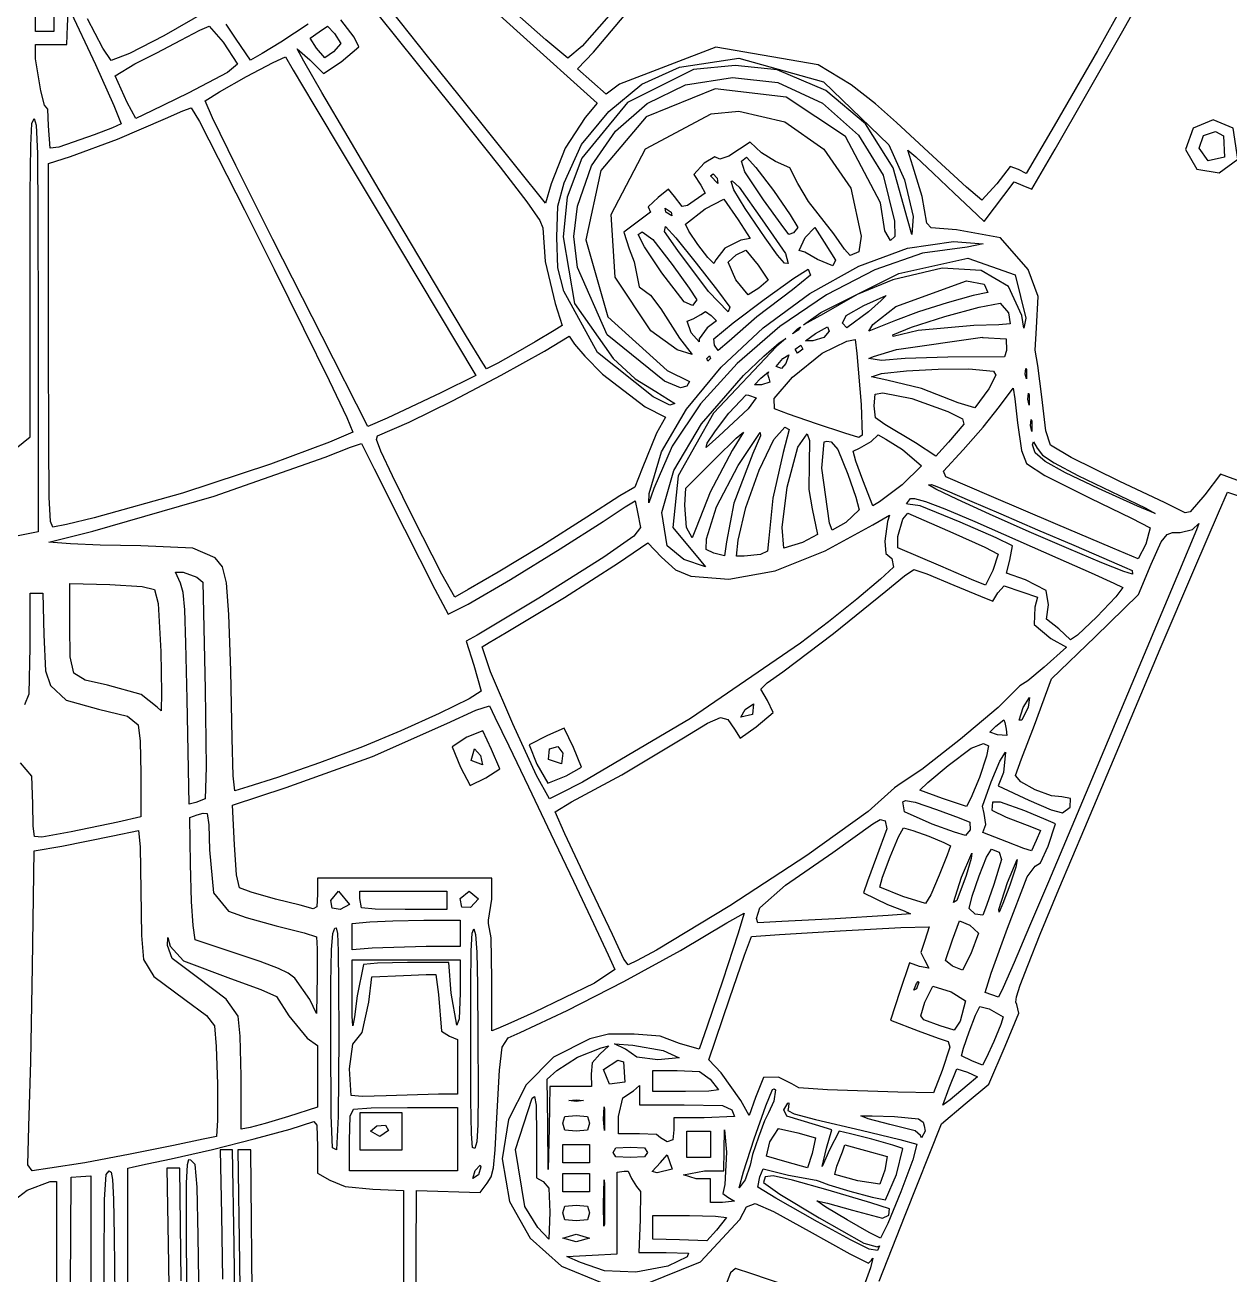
# Model space of a CAD drawing. Extents: x 0 to 7.6, y 0 to 10.9.
# Drawn here: x 1.972 to 2.734, y 4.567 to 5.357 of the extents above; entities that cross this region are included whole.
import ezdxf

# ---------------------------------------------------------------- set-up
doc = ezdxf.new("R2010")
doc.units = 0
doc.layers.get('0').update_dxf_attribs({"linetype": 'CONTINUOUS'})

msp = doc.modelspace()

# ---------------------------------------------------------------- linework, layer by layer
at = {"color": 0}
for points in [[(1.99067, 5.44775), (1.99067, 5.35275), (1.97906, 5.35275), (1.97862, 5.40061)], [(2.74219, 5.06787), (2.72771, 5.07308), (2.71789, 5.06), (2.70865, 5.04937), (2.7054, 5.04867), (2.69276, 5.0549), (2.66385, 5.06863), (2.6334, 5.08356), (2.62033, 5.09147), (2.61746, 5.10053), (2.61481, 5.12196), (2.61247, 5.14165), (2.61068, 5.15147), (2.61154, 5.16564), (2.61268, 5.18528), (2.60618, 5.20247), (2.58882, 5.22233), (2.56108, 5.22754), (2.54497, 5.22863), (2.54232, 5.23178), (2.53939, 5.24849), (2.53347, 5.26768), (2.53028, 5.27783), (2.53526, 5.2736), (2.54633, 5.26329), (2.55951, 5.25065), (2.56999, 5.24067), (2.57844, 5.23264), (2.59744, 5.25781), (2.60297, 5.25553), (2.6085, 5.25319), (2.62326, 5.27843), (2.64253, 5.3119), (2.66521, 5.35178), (2.68696, 5.39051)], [(2.66672, 5.37044), (2.65001, 5.3406), (2.62272, 5.29324), (2.60508, 5.26303), (2.60026, 5.26557), (2.595, 5.26753), (2.58658, 5.25657), (2.57704, 5.24615), (2.56728, 5.25439), (2.546, 5.27408), (2.52317, 5.29536), (2.50982, 5.30701), (2.49447, 5.31901), (2.47364, 5.33176), (2.40896, 5.34299), (2.34808, 5.3195), (2.33968, 5.31326), (2.33062, 5.32118), (2.3215, 5.32921), (2.3316, 5.33974), (2.37033, 5.3859)], [(2.34136, 5.36274), (2.32437, 5.34358), (2.31543, 5.33604), (2.3016, 5.3476), (2.27056, 5.37522)], [(2.08681, 5.3655), (2.06011, 5.35015), (2.03836, 5.33886), (2.02681, 5.33442), (2.02149, 5.34218), (2.01183, 5.36089)], [(2.19265, 5.36697), (2.20486, 5.35172), (2.22282, 5.32937), (2.24463, 5.30219), (2.27257, 5.26714), (2.28956, 5.24522), (2.29779, 5.23346), (2.29969, 5.22863), (2.301, 5.20736), (2.3074, 5.18088), (2.3119, 5.16699), (2.30669, 5.16385), (2.29482, 5.15668), (2.28097, 5.1486), (2.27115, 5.14312), (2.26411, 5.13954), (2.26172, 5.14328), (2.25146, 5.16), (2.23574, 5.18614), (2.21658, 5.21832), (2.19618, 5.25276), (2.1766, 5.28597), (2.16004, 5.31424), (2.1486, 5.3341), (2.14447, 5.34174), (2.15229, 5.33485), (2.16108, 5.32622), (2.17225, 5.33371), (2.18326, 5.3431), (2.18039, 5.34928), (2.17204, 5.36019)], [(2.15136, 5.35736), (2.13396, 5.34608), (2.12235, 5.33886), (2.11486, 5.33464), (2.10579, 5.34787), (2.09961, 5.35742)], [(2.5121, 4.56321), (2.5286, 4.60482), (2.55149, 4.66265), (2.56646, 4.67518), (2.58137, 4.68772), (2.59179, 4.71158), (2.60038, 4.73247), (2.59918, 4.73801), (2.59842, 4.73942), (2.59885, 4.74289), (2.60113, 4.75011), (2.60596, 4.76269), (2.61388, 4.78239), (2.62571, 4.81076), (2.64204, 4.84961), (2.66351, 4.9005), (2.68978, 4.96272), (2.71153, 5.01383), (2.72646, 5.04861), (2.73232, 5.06174), (2.74544, 5.05718)], [(1.97233, 4.92751), (1.97515, 4.93425), (1.97569, 4.96376), (1.97569, 4.99789), (1.97569, 4.99789), (1.98372, 4.99789), (1.98426, 4.97163), (1.98529, 4.94878), (1.9885, 4.93956), (1.99849, 4.93033), (2.01887, 4.92458), (2.03728, 4.92008), (2.04394, 4.91461), (2.04514, 4.90446), (2.04568, 4.884), (2.04568, 4.85656), (2.03108, 4.85319), (2.00151, 4.84711), (1.98301, 4.84369), (1.9784, 4.84403), (1.9776, 4.85064), (1.97732, 4.86486), (1.97678, 4.88232), (1.97319, 4.8865), (1.96957, 4.89063)], [(2.2194, 4.53749), (2.21983, 4.62039), (2.25999, 4.61919), (2.26443, 4.625), (2.26693, 4.62896), (2.26839, 4.63482), (2.26947, 4.64611), (2.27061, 4.66639), (2.27214, 4.6964), (2.27399, 4.7111), (2.27778, 4.71696), (2.28532, 4.72032), (2.31489, 4.73415), (2.35075, 4.7525), (2.38656, 4.77208), (2.41596, 4.7895), (2.42686, 4.79563), (2.42686, 4.79563), (2.42279, 4.78233), (2.41331, 4.75342), (2.40349, 4.72418), (2.39833, 4.70975), (2.38607, 4.71338), (2.37375, 4.71789), (2.35732, 4.71929), (2.3411, 4.71913), (2.32921, 4.71631), (2.30642, 4.70458), (2.28901, 4.68718), (2.27789, 4.66536), (2.27399, 4.6404), (2.27864, 4.61356), (2.29167, 4.59028), (2.31136, 4.5726), (2.3361, 4.56256)], [(2.03733, 4.29335), (2.03733, 4.6345), (2.04107, 4.63536), (2.04958, 4.63726), (2.06483, 4.64051), (2.09088, 4.64643), (2.11724, 4.653), (2.13992, 4.65924), (2.15483, 4.66396), (2.15483, 4.66396), (2.15685, 4.66168), (2.15733, 4.64811), (2.15733, 4.63135), (2.16504, 4.62685), (2.17469, 4.62299), (2.19211, 4.62136), (2.21149, 4.62039), (2.21149, 4.46371)], [(2.10525, 4.53614), (2.1046, 4.58583), (2.10351, 4.64621), (2.09571, 4.64621), (2.09657, 4.60499), (2.09717, 4.56435)], [(2.11626, 4.53413), (2.11518, 4.64621), (2.10682, 4.64621), (2.10792, 4.57497), (2.10906, 4.49126)], [(2.0829, 4.52106), (2.08188, 4.59185), (2.08128, 4.6225), (2.07997, 4.63683), (2.07715, 4.63954), (2.07579, 4.63971), (2.07482, 4.63656), (2.07433, 4.625), (2.07417, 4.59978), (2.07449, 4.55567)], [(2.00065, 4.4904), (2.00151, 4.62875), (2.00776, 4.62924), (2.014, 4.62978), (2.014, 4.62978), (2.014, 4.34918)], [(2.02235, 4.49083), (2.02235, 4.57254), (2.02274, 4.61475), (2.02371, 4.63058), (2.02567, 4.63292), (2.02567, 4.63292), (2.02681, 4.63211), (2.02767, 4.62728), (2.02838, 4.61496), (2.02881, 4.59158), (2.02914, 4.55365)], [(2.07118, 4.56332), (2.07015, 4.63456), (2.06196, 4.63456), (2.06304, 4.57411), (2.06369, 4.52908)], [(2.36426, 4.56119), (2.39931, 4.57525), (2.42399, 4.60215), (2.42833, 4.61019), (2.43381, 4.61214), (2.44536, 4.60726), (2.46793, 4.59467), (2.49365, 4.58046), (2.50549, 4.57454), (2.50732, 4.5765), (2.50819, 4.57758), (2.50657, 4.57146), (2.50151, 4.55772)], [(2.4534, 4.56039), (2.43175, 4.56787), (2.42128, 4.57124), (2.41824, 4.56831), (2.41174, 4.55138)]]:
    msp.add_lwpolyline(points, dxfattribs=at)
for points in [[(2.22575, 5.40479), (2.23122, 5.39996), (2.23714, 5.39469), (2.24929, 5.38374), (2.26594, 5.36876), (2.28526, 5.35135), (2.33388, 5.30761), (2.32639, 5.29844), (2.31369, 5.27897), (2.30479, 5.25646), (2.30122, 5.24431), (2.24756, 5.31125), (2.22672, 5.33729), (2.20975, 5.35867), (2.19835, 5.37315), (2.19433, 5.37853), (2.19922, 5.3826), (2.21029, 5.39182), (2.22575, 5.40479)], [(1.99983, 5.36817), (2.01687, 5.33197), (2.02864, 5.3061), (2.03315, 5.29454), (2.02778, 5.29194), (2.01611, 5.28743), (1.99388, 5.27979), (1.98828, 5.27914), (1.98731, 5.29318), (1.98676, 5.30365), (1.98481, 5.30621), (1.98232, 5.31532), (1.98068, 5.32542), (1.979, 5.3355), (1.979, 5.34457), (1.99886, 5.34457), (1.99935, 5.35633), (1.99983, 5.36817)], [(2.08876, 5.35622), (2.0976, 5.34597), (2.10667, 5.33225), (2.10047, 5.32688), (2.07557, 5.31381), (2.05263, 5.30263), (2.04253, 5.2979), (2.03694, 5.308), (2.02929, 5.32487), (2.04178, 5.33236), (2.05572, 5.33925), (2.07096, 5.34728), (2.08279, 5.35363), (2.08876, 5.35622)], [(2.16351, 5.35612), (2.16792, 5.35146), (2.17199, 5.34517), (2.16743, 5.33985), (2.16178, 5.33621), (2.15653, 5.34224), (2.15256, 5.34853), (2.15831, 5.35254), (2.16351, 5.35612)], [(2.13693, 5.33669), (2.14182, 5.32835), (2.15483, 5.30642), (2.17404, 5.27436), (2.19737, 5.2354), (2.25732, 5.13542), (2.23525, 5.12457), (2.2161, 5.1154), (2.20117, 5.10846), (2.18913, 5.10314), (2.1601, 5.1601), (2.12896, 5.2214), (2.10553, 5.26818), (2.09093, 5.29818), (2.08632, 5.30908), (2.09526, 5.31472), (2.11247, 5.32433), (2.12924, 5.33322), (2.13693, 5.33669)], [(2.42339, 5.33589), (2.47694, 5.32096), (2.51818, 5.28125), (2.52806, 5.25906), (2.53353, 5.23579), (2.53276, 5.22456), (2.52994, 5.23415), (2.52106, 5.26665), (2.50342, 5.29438), (2.47846, 5.3156), (2.4476, 5.32867), (2.42117, 5.33132), (2.39486, 5.32878), (2.35303, 5.30789), (2.32428, 5.27285), (2.31489, 5.24821), (2.31239, 5.22299), (2.31972, 5.18099), (2.34397, 5.14606), (2.35786, 5.1334), (2.37104, 5.12538), (2.38303, 5.11768), (2.37993, 5.11675), (2.36936, 5.12196), (2.33415, 5.1499), (2.31282, 5.18869), (2.30914, 5.2034), (2.30838, 5.22287), (2.30914, 5.24246), (2.31299, 5.25706), (2.32406, 5.28136), (2.34136, 5.30219), (2.36219, 5.3195), (2.38601, 5.33029), (2.42339, 5.33589)], [(2.41938, 5.32368), (2.44808, 5.32058), (2.47635, 5.3074), (2.49897, 5.28728), (2.5146, 5.26193), (2.52181, 5.23296), (2.52208, 5.22331), (2.51921, 5.22081), (2.51563, 5.22678), (2.51307, 5.24447), (2.49094, 5.28635), (2.45335, 5.31136), (2.40858, 5.31657), (2.36501, 5.29883), (2.33626, 5.26486), (2.32671, 5.22125), (2.34071, 5.17258), (2.37815, 5.13867), (2.39225, 5.13162), (2.39051, 5.12869), (2.3865, 5.12761), (2.37646, 5.13183), (2.34033, 5.16114), (2.32146, 5.20372), (2.31913, 5.22325), (2.32161, 5.24251), (2.3304, 5.2679), (2.34543, 5.28988), (2.3655, 5.30729), (2.38971, 5.31901), (2.41938, 5.32368)], [(2.07747, 5.30458), (2.08257, 5.29585), (2.09457, 5.27279), (2.11117, 5.24013), (2.12993, 5.20264), (2.14849, 5.1651), (2.16456, 5.13222), (2.17567, 5.10883), (2.17953, 5.09961), (2.16488, 5.09326), (2.12761, 5.07943), (2.07183, 5.06108), (2.01617, 5.04546), (1.99869, 5.04129), (1.9899, 5.03956), (1.9885, 5.04308), (1.98774, 5.05849), (1.98742, 5.09321), (1.98736, 5.1544), (1.98736, 5.26932), (2.00108, 5.27382), (2.03076, 5.28472), (2.06125, 5.29775), (2.0721, 5.30257), (2.07747, 5.30458)], [(2.4235, 5.3024), (2.45258, 5.29563), (2.47715, 5.27854), (2.49419, 5.25369), (2.50065, 5.22347), (2.49929, 5.2136), (2.49388, 5.21121), (2.49018, 5.21528), (2.4834, 5.22499), (2.46756, 5.24533), (2.46067, 5.25667), (2.45562, 5.26671), (2.44656, 5.27056), (2.43787, 5.27621), (2.43067, 5.28276), (2.41721, 5.27393), (2.41135, 5.27203), (2.40836, 5.27365), (2.40158, 5.26964), (2.39507, 5.26237), (2.39947, 5.25569), (2.40213, 5.2506), (2.39111, 5.24283), (2.38764, 5.24229), (2.38281, 5.24858), (2.37907, 5.25325), (2.37239, 5.24794), (2.36615, 5.24192), (2.36762, 5.23856), (2.36094, 5.2335), (2.35081, 5.22592), (2.35422, 5.2155), (2.35732, 5.20725), (2.36051, 5.1914), (2.36774, 5.18619), (2.37414, 5.17746), (2.38607, 5.15907), (2.39399, 5.14865), (2.38456, 5.15164), (2.36783, 5.16357), (2.34538, 5.1976), (2.34289, 5.23725), (2.36447, 5.2786), (2.40608, 5.30072), (2.4235, 5.3024)], [(1.97819, 5.2979), (1.97949, 5.29368), (1.98025, 5.27572), (1.98058, 5.23622), (1.98068, 5.16726), (1.98068, 5.03668), (1.97026, 5.03461), (1.95193, 5.03093), (1.94401, 5.02929), (1.94401, 4.9661), (1.94358, 4.91911), (1.94233, 4.90289), (1.94108, 4.92367), (1.94065, 4.98432), (1.94065, 5.06575), (1.94943, 5.07394), (1.9669, 5.08942), (1.97569, 5.09674), (1.97569, 5.19732), (1.97575, 5.25032), (1.97607, 5.28076), (1.97683, 5.29465), (1.97819, 5.2979)], [(2.72319, 5.29704), (2.7105, 5.29161), (2.70572, 5.27832), (2.71294, 5.26585), (2.72706, 5.26357), (2.73867, 5.27203), (2.73579, 5.29161), (2.72319, 5.29704)], [(2.72456, 5.28961), (2.72971, 5.28694), (2.73025, 5.27333), (2.72, 5.27115), (2.71431, 5.27897), (2.71712, 5.28717), (2.72456, 5.28961)], [(2.42822, 5.27333), (2.43419, 5.26682), (2.44526, 5.25222), (2.45589, 5.23703), (2.46067, 5.22885), (2.45801, 5.22558), (2.45508, 5.22456), (2.45025, 5.23101), (2.43913, 5.24647), (2.42725, 5.26417), (2.42507, 5.27089), (2.42822, 5.27333)], [(2.40728, 5.26281), (2.40972, 5.26014), (2.41015, 5.25683), (2.40565, 5.26156), (2.40728, 5.26281)], [(2.41917, 5.25851), (2.42372, 5.25433), (2.43821, 5.23372), (2.44721, 5.22065), (2.45296, 5.21246), (2.45454, 5.20611), (2.45236, 5.20649), (2.44792, 5.21143), (2.44, 5.22244), (2.42746, 5.241), (2.42031, 5.25271), (2.41851, 5.25808), (2.41917, 5.25851)], [(2.41396, 5.24685), (2.42296, 5.23372), (2.43072, 5.22206), (2.42481, 5.22103), (2.41461, 5.21582), (2.40901, 5.20844), (2.40776, 5.20628), (2.40386, 5.21001), (2.39751, 5.21815), (2.39182, 5.22656), (2.38975, 5.23107), (2.40218, 5.24078), (2.41396, 5.24685)], [(2.37696, 5.24121), (2.38064, 5.23872), (2.38108, 5.23622), (2.37733, 5.23872), (2.37696, 5.24121)], [(2.37722, 5.22954), (2.38357, 5.2225), (2.39654, 5.20643), (2.41004, 5.18918), (2.41786, 5.1785), (2.41672, 5.17567), (2.40429, 5.18842), (2.38487, 5.21436), (2.37646, 5.22651), (2.37722, 5.22954)], [(2.36242, 5.22618), (2.36914, 5.22131), (2.3814, 5.20562), (2.39208, 5.1906), (2.39692, 5.18326), (2.39426, 5.17969), (2.38883, 5.18192), (2.37483, 5.20036), (2.36376, 5.21669), (2.35981, 5.2245), (2.36242, 5.22618)], [(2.47151, 5.22889), (2.47743, 5.21961), (2.48454, 5.20839), (2.48275, 5.20475), (2.47308, 5.20865), (2.46517, 5.21343), (2.46153, 5.21451), (2.46539, 5.22265), (2.47151, 5.22889)], [(2.55903, 5.22011), (2.5779, 5.21853), (2.56782, 5.21658), (2.53944, 5.21267), (2.50933, 5.20225), (2.47889, 5.18647), (2.44943, 5.16635), (2.42247, 5.14301), (2.39925, 5.11746), (2.38124, 5.09076), (2.36985, 5.06401), (2.36664, 5.05496), (2.36675, 5.06082), (2.37463, 5.08708), (2.39031, 5.11421), (2.41222, 5.14079), (2.43875, 5.16558), (2.46826, 5.18722), (2.49924, 5.20443), (2.53, 5.21588), (2.55903, 5.22011)], [(2.4279, 5.21457), (2.4356, 5.20524), (2.44206, 5.19558), (2.43599, 5.19069), (2.42931, 5.18631), (2.42165, 5.19581), (2.41672, 5.20703), (2.42171, 5.21164), (2.4279, 5.21457)], [(2.56825, 5.20953), (2.59808, 5.19906), (2.60476, 5.17165), (2.60346, 5.16536), (2.60221, 5.17333), (2.59386, 5.19174), (2.57667, 5.20182), (2.55192, 5.20329), (2.52072, 5.19586), (2.49815, 5.18664), (2.47694, 5.17443), (2.46431, 5.16737), (2.47526, 5.17524), (2.52462, 5.19982), (2.56825, 5.20953)], [(2.46724, 5.20253), (2.46881, 5.19878), (2.45736, 5.18946), (2.43474, 5.17258), (2.41743, 5.15717), (2.41049, 5.15121), (2.40815, 5.15462), (2.40761, 5.15869), (2.41982, 5.16868), (2.43951, 5.18349), (2.45811, 5.19689), (2.46724, 5.20253)], [(2.56728, 5.19531), (2.57856, 5.19308), (2.58078, 5.18788), (2.57146, 5.18604), (2.55512, 5.18137), (2.537, 5.17562), (2.52235, 5.17025), (2.50564, 5.16342), (2.50819, 5.16775), (2.52274, 5.17899), (2.56728, 5.19531)], [(2.5165, 5.18593), (2.5134, 5.18272), (2.50537, 5.17572), (2.49175, 5.16547), (2.48899, 5.16851), (2.49132, 5.17329), (2.5025, 5.17964), (2.5165, 5.18593)], [(2.4025, 5.17594), (2.40588, 5.17339), (2.40935, 5.16997), (2.40343, 5.16547), (2.39844, 5.15858), (2.39839, 5.15674), (2.39328, 5.16233), (2.39079, 5.16971), (2.39469, 5.17122), (2.39936, 5.17404), (2.4025, 5.17594)], [(2.58849, 5.18121), (2.59386, 5.17507), (2.59483, 5.16813), (2.58778, 5.16749), (2.57194, 5.16699), (2.53683, 5.16379), (2.521, 5.16015), (2.52067, 5.16103), (2.5325, 5.1659), (2.55365, 5.17269), (2.57531, 5.17865), (2.58849, 5.18121)], [(2.46235, 5.16624), (2.46089, 5.16411), (2.45736, 5.16183), (2.46029, 5.16476), (2.46235, 5.16624)], [(2.47939, 5.16624), (2.48053, 5.16351), (2.47711, 5.1594), (2.47011, 5.15722), (2.46565, 5.15722), (2.472, 5.16206), (2.47939, 5.16624)], [(2.31625, 5.16021), (2.31967, 5.15528), (2.32622, 5.14768), (2.33729, 5.13618), (2.36426, 5.11556), (2.37706, 5.1091), (2.37147, 5.0989), (2.36231, 5.07667), (2.35764, 5.06489), (2.34825, 5.05946), (2.32736, 5.0459), (2.29889, 5.02778), (2.27149, 5.01118), (2.25239, 5.00017), (2.24392, 4.99528), (2.23583, 5.00988), (2.21767, 5.04551), (2.20454, 5.07206), (2.19726, 5.08757), (2.19456, 5.09506), (2.19521, 5.09733), (2.21506, 5.10596), (2.24294, 5.11957), (2.27328, 5.13553), (2.30057, 5.15088), (2.31625, 5.16021)], [(2.45318, 5.15886), (2.44732, 5.15364), (2.40744, 5.11165), (2.3851, 5.07206), (2.38183, 5.03933), (2.39936, 5.01807), (2.40235, 5.01454), (2.38861, 5.0191), (2.37825, 5.02772), (2.37483, 5.04889), (2.38232, 5.07531), (2.39979, 5.10487), (2.42632, 5.13542), (2.43924, 5.14768), (2.449, 5.15597), (2.45318, 5.15886)], [(2.4969, 5.15821), (2.49799, 5.14931), (2.50082, 5.11714), (2.50142, 5.09771), (2.49935, 5.09625), (2.49035, 5.0989), (2.4726, 5.10482), (2.45486, 5.11094), (2.4459, 5.11431), (2.44569, 5.12099), (2.45736, 5.13439), (2.47601, 5.14963), (2.49175, 5.15717), (2.4969, 5.15821)], [(2.57747, 5.15956), (2.57747, 5.1595), (2.59239, 5.15853), (2.59256, 5.15126), (2.59136, 5.14719), (2.55561, 5.14692), (2.52849, 5.14626), (2.51367, 5.14497), (2.50564, 5.14615), (2.50857, 5.1474), (2.52317, 5.15181), (2.57747, 5.15956)], [(2.46257, 5.15451), (2.46397, 5.15201), (2.46044, 5.14953), (2.45899, 5.15201), (2.46257, 5.15451)], [(2.40494, 5.14789), (2.40565, 5.14621), (2.40392, 5.14453), (2.40315, 5.14621), (2.40494, 5.14789)], [(2.45503, 5.14854), (2.45481, 5.14789), (2.45324, 5.1429), (2.45042, 5.13992), (2.447, 5.14111), (2.45122, 5.14621), (2.45503, 5.14854)], [(2.44222, 5.13775), (2.44157, 5.13633), (2.44233, 5.13374), (2.44308, 5.13113), (2.43778, 5.12956), (2.43343, 5.12956), (2.43733, 5.13374), (2.44222, 5.13775)], [(2.56879, 5.13954), (2.58447, 5.13813), (2.58594, 5.13558), (2.58143, 5.12701), (2.57254, 5.11507), (2.56207, 5.11806), (2.5389, 5.12722), (2.51693, 5.13238), (2.50732, 5.1346), (2.51367, 5.13667), (2.5294, 5.13829), (2.54947, 5.13938), (2.56879, 5.13954)], [(2.60487, 5.13981), (2.60514, 5.13917), (2.60514, 5.13331), (2.60439, 5.13624), (2.60487, 5.13981)], [(2.59674, 5.12739), (2.59776, 5.12076), (2.59961, 5.10553), (2.60211, 5.08794), (2.60525, 5.07981), (2.61675, 5.07221), (2.64535, 5.05789), (2.67165, 5.04525), (2.68326, 5.03922), (2.68056, 5.02881), (2.67578, 5.01964), (2.65978, 5.02632), (2.62349, 5.04167), (2.58301, 5.05892), (2.55425, 5.07129), (2.55285, 5.07487), (2.56511, 5.08838), (2.5779, 5.10286), (2.58806, 5.11583), (2.59674, 5.12739)], [(2.42806, 5.12321), (2.42947, 5.12304), (2.43431, 5.12121), (2.42936, 5.11426), (2.41086, 5.09711), (2.40272, 5.0899), (2.40338, 5.09261), (2.40869, 5.10047), (2.4171, 5.11154), (2.42806, 5.12321)], [(2.51443, 5.12457), (2.53267, 5.12099), (2.55561, 5.11268), (2.56472, 5.10796), (2.56565, 5.10476), (2.55604, 5.09321), (2.54801, 5.08442), (2.53515, 5.09278), (2.51568, 5.10454), (2.50987, 5.10867), (2.509, 5.11626), (2.50965, 5.12354), (2.51443, 5.12457)], [(2.60656, 5.12424), (2.60688, 5.12326), (2.60682, 5.12326), (2.60682, 5.11664), (2.60613, 5.12039), (2.60656, 5.12424)], [(2.45258, 5.10286), (2.45529, 5.10135), (2.45144, 5.08669), (2.44493, 5.05789), (2.44233, 5.03267), (2.44162, 5.02442), (2.43713, 5.02225), (2.42692, 5.02121), (2.42193, 5.02121), (2.42307, 5.03147), (2.42779, 5.05208), (2.43625, 5.07557), (2.44547, 5.09489), (2.45258, 5.10286)], [(2.60824, 5.10753), (2.6085, 5.10661), (2.6085, 5.09993), (2.60775, 5.10374), (2.60824, 5.10753)], [(2.42632, 5.09956), (2.41928, 5.088), (2.40533, 5.06164), (2.39643, 5.03917), (2.39404, 5.03288), (2.39031, 5.03944), (2.38932, 5.0535), (2.38997, 5.06418), (2.40886, 5.08311), (2.42171, 5.09581), (2.42632, 5.09956)], [(2.43696, 5.09944), (2.43713, 5.09722), (2.4324, 5.08621), (2.42031, 5.05485), (2.41569, 5.03022), (2.41444, 5.02138), (2.40756, 5.02311), (2.40278, 5.02556), (2.40294, 5.03228), (2.4094, 5.05251), (2.42301, 5.07856), (2.43696, 5.09944)], [(2.46653, 5.09847), (2.46821, 5.09435), (2.46789, 5.07981), (2.46767, 5.06347), (2.46983, 5.05122), (2.47308, 5.03494), (2.46371, 5.02989), (2.45193, 5.02621), (2.45079, 5.03939), (2.45404, 5.06478), (2.46072, 5.09017), (2.46653, 5.09847)], [(2.5115, 5.09787), (2.51644, 5.09521), (2.52681, 5.08865), (2.5389, 5.07844), (2.52669, 5.0664), (2.51226, 5.05567), (2.50808, 5.053), (2.50185, 5.06922), (2.49744, 5.08132), (2.49567, 5.08751), (2.49972, 5.08957), (2.50706, 5.09375), (2.5115, 5.09787)], [(2.185, 5.09244), (2.19308, 5.07639), (2.21212, 5.03831), (2.23139, 5.00038), (2.2399, 4.98454), (2.25244, 4.991), (2.27908, 5.00657), (2.31054, 5.02582), (2.33767, 5.04318), (2.35167, 5.0524), (2.35792, 5.05621), (2.35943, 5.04915), (2.36139, 5.03939), (2.35704, 5.0339), (2.33826, 5.02067), (2.29715, 4.99463), (2.25803, 4.97136), (2.25119, 4.96756), (2.25592, 4.95236), (2.26069, 4.93587), (2.2531, 4.9311), (2.23421, 4.92182), (2.20979, 4.91081), (2.18565, 4.90072), (2.15858, 4.89057), (2.13206, 4.8814), (2.11328, 4.87543), (2.10499, 4.87289), (2.10394, 4.88249), (2.1034, 4.90597), (2.10238, 4.94889), (2.10124, 4.98432), (2.09972, 5.00444), (2.09711, 5.0146), (2.09267, 5.02013), (2.0785, 5.02636), (2.04568, 5.02783), (2.01986, 5.02821), (2.00119, 5.02897), (1.98753, 5.03006), (2.01535, 5.03711), (2.09201, 5.05908), (2.162, 5.08382), (2.17806, 5.09006), (2.185, 5.09244)], [(2.47906, 5.09386), (2.48182, 5.09353), (2.486, 5.08876), (2.49229, 5.07314), (2.49729, 5.05854), (2.49957, 5.05062), (2.4911, 5.04253), (2.48236, 5.0376), (2.48068, 5.04204), (2.47592, 5.07682), (2.47743, 5.09353), (2.47906, 5.09386)], [(2.6096, 5.09347), (2.61203, 5.08951), (2.61529, 5.08518), (2.62267, 5.08014), (2.63769, 5.07232), (2.66401, 5.05963), (2.68056, 5.05154), (2.68653, 5.04812), (2.67529, 5.05279), (2.65067, 5.06392), (2.62978, 5.07394), (2.61703, 5.08117), (2.61068, 5.08664), (2.609, 5.09169), (2.6096, 5.09347)], [(2.54514, 5.06657), (2.54861, 5.06538), (2.55501, 5.06256), (2.56917, 5.05642), (2.58892, 5.04796), (2.61225, 5.03797), (2.63519, 5.02815), (2.65419, 5.02001), (2.6671, 5.01438), (2.67204, 5.0121), (2.6721, 5.00988), (2.66672, 5.0115), (2.65272, 5.01708), (2.63206, 5.02582), (2.60699, 5.03668), (2.58192, 5.04779), (2.56158, 5.05707), (2.54801, 5.06358), (2.54324, 5.06629), (2.54514, 5.06657)], [(2.53435, 5.05767), (2.54135, 5.05588), (2.55354, 5.05122), (2.57254, 5.04318), (2.59983, 5.03125), (2.62511, 5.02007), (2.64606, 5.01074), (2.66043, 5.00424), (2.66607, 5.00146), (2.66174, 4.9955), (2.64958, 4.98286), (2.63738, 4.9714), (2.63292, 4.96832), (2.62565, 4.97542), (2.61783, 4.9815), (2.61903, 4.9905), (2.61774, 4.99946), (2.60449, 5.00629), (2.5925, 5.01058), (2.59478, 5.01882), (2.59631, 5.02783), (2.58599, 5.03276), (2.56332, 5.04275), (2.53803, 5.05311), (2.53028, 5.05419), (2.5294, 5.05442), (2.53201, 5.05761), (2.53435, 5.05767)], [(2.53017, 5.04844), (2.55875, 5.03608), (2.57889, 5.02701), (2.58735, 5.02251), (2.58388, 5.0121), (2.57932, 5.00299), (2.57053, 5.00657), (2.55111, 5.01486), (2.52399, 5.02658), (2.52399, 5.03375), (2.52707, 5.04465), (2.53017, 5.04844)], [(2.51872, 5.0471), (2.51747, 5.04313), (2.51568, 5.03076), (2.51639, 5.02289), (2.52007, 5.01975), (2.52126, 5.01432), (2.51292, 5.00662), (2.49804, 4.99419), (2.48003, 4.97982), (2.46235, 4.96625), (2.39301, 4.91872), (2.32471, 4.87847), (2.31022, 4.87104), (2.30376, 4.86789), (2.29563, 4.88265), (2.28065, 4.91525), (2.26654, 4.94819), (2.26118, 4.96386), (2.26579, 4.96669), (2.27647, 4.97293), (2.31336, 4.99522), (2.34733, 5.01714), (2.36589, 5.02962), (2.37457, 5.02056), (2.3834, 5.01269), (2.39312, 5.00863), (2.4171, 5.00678), (2.4465, 5.01204), (2.47797, 5.02458), (2.50814, 5.04096), (2.51872, 5.0471)], [(2.71419, 5.04199), (2.71263, 5.03787), (2.70182, 5.0121), (2.67794, 4.95514), (2.64794, 4.8839), (2.61908, 4.81538), (2.60721, 4.78749), (2.59733, 4.76449), (2.59044, 4.74869), (2.58763, 4.74257), (2.57915, 4.74561), (2.58296, 4.75781), (2.59315, 4.78624), (2.60558, 4.81863), (2.61068, 4.82542), (2.61399, 4.82747), (2.61882, 4.83811), (2.62364, 4.85211), (2.61768, 4.85471), (2.60411, 4.86025), (2.58886, 4.86578), (2.58371, 4.86578), (2.58333, 4.86083), (2.59244, 4.85633), (2.60829, 4.85026), (2.61404, 4.84782), (2.61143, 4.84169), (2.6084, 4.83507), (2.60362, 4.83658), (2.59283, 4.84065), (2.57769, 4.84668), (2.57943, 4.85172), (2.5785, 4.85872), (2.57736, 4.86328), (2.58285, 4.87875), (2.58838, 4.89171), (2.59196, 4.89746), (2.59071, 4.8846), (2.58735, 4.87619), (2.60672, 4.86708), (2.62088, 4.86094), (2.62793, 4.859), (2.63276, 4.86257), (2.63303, 4.86806), (2.6275, 4.86925), (2.62093, 4.86979), (2.61074, 4.87364), (2.60156, 4.87869), (2.59825, 4.88276), (2.60215, 4.89322), (2.61019, 4.91456), (2.6211, 4.94374), (2.64854, 4.97038), (2.676, 4.99707), (2.68392, 5.01622), (2.69032, 5.03028), (2.69401, 5.03489), (2.69737, 5.03629), (2.70225, 5.03624), (2.71012, 5.03814), (2.71419, 5.04199)], [(2.06754, 5.01124), (2.07226, 5.01124), (2.08089, 5.00803), (2.08485, 5.00489), (2.08632, 4.93712), (2.08697, 4.88786), (2.08632, 4.868), (2.08046, 4.86561), (2.07607, 4.86458), (2.07488, 4.93083), (2.07411, 4.96636), (2.07335, 4.98731), (2.07226, 4.99837), (2.07064, 5.00412), (2.06754, 5.01124)], [(2.53413, 5.01292), (2.54221, 5.00999), (2.55925, 5.00288), (2.57617, 4.99588), (2.58399, 4.99289), (2.58712, 4.99804), (2.59104, 5.0025), (2.60232, 4.99875), (2.61208, 4.99528), (2.61057, 4.9891), (2.61014, 4.97808), (2.62061, 4.96929), (2.63053, 4.96371), (2.61637, 4.95122), (2.60601, 4.94254), (2.60107, 4.93924), (2.59907, 4.93733), (2.5874, 4.92572), (2.56347, 4.90554), (2.53906, 4.88639), (2.52593, 4.87788), (2.52192, 4.87489), (2.50521, 4.85986), (2.46636, 4.83219), (2.41769, 4.80024), (2.37142, 4.77235), (2.35921, 4.76568), (2.35346, 4.76292), (2.35081, 4.76665), (2.34353, 4.78222), (2.32835, 4.8144), (2.31347, 4.84586), (2.30735, 4.85969), (2.31776, 4.86604), (2.34944, 4.88308), (2.38846, 4.90636), (2.4036, 4.91575), (2.41194, 4.91938), (2.41656, 4.91797), (2.42079, 4.91189), (2.42426, 4.90625), (2.43431, 4.91331), (2.44521, 4.92242), (2.44162, 4.93007), (2.43739, 4.93722), (2.44146, 4.94114), (2.45117, 4.94824), (2.48335, 4.97233), (2.51639, 4.99918), (2.52815, 5.0089), (2.53413, 5.01292)], [(2.00065, 5.00401), (2.0261, 5.00325), (2.04644, 5.00217), (2.05425, 5.00011), (2.05664, 4.99143), (2.05817, 4.96104), (2.05875, 4.93489), (2.05849, 4.9235), (2.05583, 4.92594), (2.04579, 4.93386), (2.02453, 4.93978), (2.01036, 4.94282), (2.00331, 4.94743), (2.00086, 4.95757), (2.00065, 4.977), (2.00065, 5.00401)], [(2.60721, 4.93197), (2.60628, 4.92594), (2.60232, 4.91758), (2.60069, 4.91758), (2.60314, 4.92557), (2.60721, 4.93197)], [(2.26585, 4.92671), (2.26938, 4.9196), (2.27821, 4.90132), (2.29058, 4.87554), (2.30474, 4.84586), (2.31896, 4.81586), (2.3316, 4.78917), (2.34088, 4.76937), (2.34517, 4.7601), (2.33236, 4.75142), (2.294, 4.73292), (2.27935, 4.7264), (2.27111, 4.72276), (2.26736, 4.72131), (2.26736, 4.75424), (2.26687, 4.78), (2.26535, 4.78922), (2.26535, 4.79124), (2.26736, 4.80458), (2.26736, 4.81787), (2.15733, 4.81787), (2.15733, 4.80778), (2.15679, 4.79958), (2.1544, 4.7985), (2.14621, 4.80067), (2.13064, 4.80458), (2.11535, 4.80886), (2.10786, 4.81174), (2.10613, 4.81993), (2.10471, 4.83876), (2.10357, 4.86382), (2.13753, 4.87511), (2.19206, 4.89469), (2.23888, 4.91547), (2.25738, 4.92393), (2.26585, 4.92671)], [(2.43267, 4.92785), (2.43207, 4.92122), (2.42481, 4.9196), (2.42736, 4.92432), (2.43267, 4.92785)], [(2.59082, 4.91775), (2.59147, 4.91613), (2.59244, 4.91189), (2.59283, 4.90804), (2.58681, 4.90826), (2.58208, 4.90994), (2.58583, 4.9139), (2.59082, 4.91775)], [(2.26161, 4.91086), (2.25163, 4.90679), (2.24235, 4.90088), (2.24756, 4.88792), (2.25379, 4.87625), (2.26357, 4.88129), (2.27235, 4.88693), (2.26719, 4.89899), (2.26161, 4.91086)], [(2.31315, 4.9126), (2.30251, 4.90804), (2.29107, 4.90213), (2.2959, 4.88981), (2.30279, 4.87788), (2.3144, 4.88243), (2.324, 4.88792), (2.3189, 4.90028), (2.31315, 4.9126)], [(2.25635, 4.89958), (2.26031, 4.89535), (2.26144, 4.88943), (2.25424, 4.89219), (2.25635, 4.89958)], [(2.30903, 4.90093), (2.31218, 4.89669), (2.31131, 4.89003), (2.30322, 4.89279), (2.30387, 4.89953), (2.30903, 4.90093)], [(2.57801, 4.90283), (2.58122, 4.90132), (2.58003, 4.89497), (2.57542, 4.88146), (2.57004, 4.86843), (2.56739, 4.86301), (2.55214, 4.86817), (2.53788, 4.87349), (2.54281, 4.87825), (2.55567, 4.88889), (2.57031, 4.89985), (2.57801, 4.90283)], [(2.52869, 4.86686), (2.53489, 4.86583), (2.54839, 4.86128), (2.56267, 4.85596), (2.56933, 4.85308), (2.56961, 4.84831), (2.56674, 4.84467), (2.55974, 4.8469), (2.54568, 4.85189), (2.52815, 4.85969), (2.52713, 4.866), (2.52869, 4.86686)], [(2.08507, 4.85878), (2.08751, 4.85861), (2.08854, 4.85151), (2.08903, 4.83572), (2.09147, 4.80849), (2.10097, 4.79688), (2.11208, 4.79303), (2.13118, 4.78776), (2.14887, 4.78315), (2.15668, 4.78076), (2.15707, 4.77322), (2.15696, 4.75618), (2.15653, 4.73232), (2.1524, 4.74104), (2.14285, 4.75461), (2.13872, 4.75781), (2.13254, 4.76079), (2.12099, 4.76503), (2.10069, 4.77181), (2.07986, 4.77875), (2.07872, 4.78787), (2.07769, 4.80306), (2.07704, 4.82661), (2.0765, 4.85618), (2.08128, 4.85786), (2.08507, 4.85878)], [(2.51275, 4.85482), (2.5159, 4.85394), (2.51687, 4.84896), (2.51053, 4.83117), (2.50472, 4.81592), (2.50233, 4.80849), (2.51736, 4.80122), (2.52783, 4.79725), (2.53196, 4.79525), (2.51774, 4.79417), (2.48432, 4.79215), (2.45053, 4.79036), (2.43544, 4.78956), (2.43468, 4.79221), (2.43674, 4.79899), (2.45296, 4.81332), (2.48292, 4.83404), (2.50819, 4.85215), (2.51275, 4.85482)], [(2.04406, 4.84787), (2.04519, 4.83762), (2.04568, 4.80994), (2.04611, 4.78153), (2.04731, 4.76639), (2.05387, 4.75569), (2.0734, 4.7411), (2.08703, 4.73107), (2.09212, 4.72439), (2.09326, 4.71143), (2.09397, 4.68761), (2.09403, 4.66482), (2.09332, 4.65457), (2.08501, 4.65289), (2.06619, 4.64882), (2.03885, 4.64328), (2.01014, 4.63797), (1.98813, 4.63444), (1.977, 4.63292), (1.97412, 4.63656), (1.97487, 4.66081), (1.97607, 4.70204), (1.97715, 4.76193), (1.97819, 4.83513), (1.99567, 4.83806), (2.02783, 4.84446), (2.04406, 4.84787)], [(2.5275, 4.84956), (2.53331, 4.84793), (2.54346, 4.84429), (2.553, 4.84039), (2.55718, 4.83817), (2.55501, 4.83231), (2.55012, 4.81972), (2.54471, 4.80735), (2.5415, 4.80186), (2.52707, 4.80615), (2.51264, 4.81201), (2.51421, 4.81842), (2.51899, 4.83128), (2.52431, 4.84386), (2.5275, 4.84956)], [(2.58301, 4.83621), (2.58789, 4.83415), (2.58936, 4.82958), (2.58464, 4.81369), (2.58003, 4.80051), (2.57753, 4.79432), (2.57269, 4.79508), (2.56901, 4.79856), (2.5709, 4.80647), (2.57531, 4.81922), (2.58003, 4.83106), (2.58301, 4.83621)], [(2.57075, 4.83365), (2.57031, 4.83014), (2.56711, 4.81944), (2.56119, 4.80376), (2.55903, 4.80246), (2.56424, 4.81847), (2.57075, 4.83365)], [(2.59933, 4.82954), (2.59853, 4.82482), (2.59478, 4.81336), (2.59028, 4.80176), (2.58789, 4.79633), (2.58767, 4.7979), (2.59332, 4.815), (2.59933, 4.82954)], [(2.17046, 4.80957), (2.17736, 4.80111), (2.1715, 4.7979), (2.1665, 4.79878), (2.16569, 4.80371), (2.17046, 4.80957)], [(2.18403, 4.80957), (2.23899, 4.80957), (2.23899, 4.7979), (2.21263, 4.7979), (2.19362, 4.79824), (2.18511, 4.79899), (2.18403, 4.80485), (2.18403, 4.80957)], [(2.25315, 4.80957), (2.259, 4.80474), (2.25401, 4.79921), (2.24837, 4.79943), (2.24735, 4.80485), (2.25315, 4.80957)], [(2.24735, 4.79124), (2.24735, 4.77458), (2.22592, 4.77458), (2.22592, 4.77453), (2.19174, 4.77349), (2.17904, 4.7724), (2.17904, 4.78906), (2.19026, 4.79015), (2.20492, 4.7909), (2.22439, 4.79124), (2.24735, 4.79124)], [(2.54363, 4.78706), (2.5409, 4.77843), (2.53847, 4.77078), (2.54081, 4.76617), (2.54357, 4.7609), (2.53765, 4.76193), (2.53131, 4.76421), (2.52528, 4.7461), (2.51932, 4.72803), (2.53674, 4.72131), (2.54947, 4.71658), (2.55578, 4.71457), (2.55686, 4.7111), (2.55186, 4.69629), (2.5465, 4.68218), (2.52399, 4.68257), (2.47954, 4.68397), (2.46137, 4.68533), (2.45688, 4.68788), (2.44846, 4.692), (2.43901, 4.69179), (2.43408, 4.67914), (2.4299, 4.66786), (2.42464, 4.67731), (2.41222, 4.69488), (2.40451, 4.70301), (2.41764, 4.74164), (2.42714, 4.7691), (2.43147, 4.78093), (2.44917, 4.78228), (2.48753, 4.7845), (2.52582, 4.78651), (2.54363, 4.78706)], [(2.56293, 4.79075), (2.56933, 4.78819), (2.57482, 4.78304), (2.57015, 4.76997), (2.56483, 4.7596), (2.55854, 4.76226), (2.55404, 4.76574), (2.55849, 4.77875), (2.56293, 4.79075)], [(2.06261, 4.78039), (2.06424, 4.7749), (2.07264, 4.76563), (2.10232, 4.75433), (2.12147, 4.7475), (2.13124, 4.74311), (2.13921, 4.73074), (2.15067, 4.71658), (2.15722, 4.71208), (2.15733, 4.67301), (2.13889, 4.66715), (2.12418, 4.66276), (2.11475, 4.66026), (2.109, 4.65918), (2.109, 4.6926), (2.10846, 4.71799), (2.10721, 4.73068), (2.09956, 4.74138), (2.08149, 4.75493), (2.06532, 4.76699), (2.0625, 4.77528), (2.06261, 4.78039)], [(2.16894, 4.78635), (2.16982, 4.78276), (2.17036, 4.77192), (2.17057, 4.75103), (2.17068, 4.71724), (2.17025, 4.6671), (2.16928, 4.64621), (2.16678, 4.64729), (2.16596, 4.66808), (2.16569, 4.71631), (2.16575, 4.75146), (2.16612, 4.7724), (2.16689, 4.78276), (2.16818, 4.78624), (2.16894, 4.78635)], [(2.25608, 4.78581), (2.25711, 4.78228), (2.25781, 4.77111), (2.25831, 4.75028), (2.25863, 4.71767), (2.25874, 4.68283), (2.25851, 4.66183), (2.25781, 4.65115), (2.25657, 4.64697), (2.25526, 4.64751), (2.2545, 4.65625), (2.25412, 4.67736), (2.25407, 4.71511), (2.25412, 4.75006), (2.25439, 4.77181), (2.25504, 4.78293), (2.25608, 4.78581)], [(2.17904, 4.76622), (2.24735, 4.76622), (2.24735, 4.74522), (2.24685, 4.72889), (2.24522, 4.72493), (2.24169, 4.74511), (2.24018, 4.76454), (2.21419, 4.76454), (2.19521, 4.76417), (2.18625, 4.76329), (2.18229, 4.74333), (2.18061, 4.73008), (2.17964, 4.72456), (2.17914, 4.73068), (2.17904, 4.74539), (2.17904, 4.76622)], [(2.2321, 4.75683), (2.23361, 4.74425), (2.23557, 4.72103), (2.24067, 4.71789), (2.24567, 4.71582), (2.24567, 4.68121), (2.23361, 4.68121), (2.20068, 4.68018), (2.18554, 4.67985), (2.1786, 4.68044), (2.17736, 4.69732), (2.17947, 4.71289), (2.18549, 4.72017), (2.18972, 4.73942), (2.19157, 4.75537), (2.21153, 4.75629), (2.22581, 4.75683), (2.2321, 4.75683)], [(2.53678, 4.7525), (2.53728, 4.75206), (2.53569, 4.74789), (2.53407, 4.74707), (2.53569, 4.75119), (2.53678, 4.7525)], [(2.54606, 4.74957), (2.55772, 4.74593), (2.56674, 4.74035), (2.56326, 4.72749), (2.55957, 4.72179), (2.55067, 4.72439), (2.54036, 4.72835), (2.53842, 4.73079), (2.5409, 4.73947), (2.54606, 4.74957)], [(2.57568, 4.73671), (2.58165, 4.73514), (2.5905, 4.73014), (2.58903, 4.72542), (2.58464, 4.71463), (2.57981, 4.7041), (2.57736, 4.69971), (2.57058, 4.70242), (2.56424, 4.70546), (2.56549, 4.71039), (2.56907, 4.72065), (2.57308, 4.73112), (2.57568, 4.73671)], [(2.34131, 4.71175), (2.33556, 4.7066), (2.33078, 4.70111), (2.33014, 4.69385), (2.3304, 4.68619), (2.3041, 4.68619), (2.3036, 4.66), (2.30306, 4.63374), (2.30274, 4.66233), (2.30236, 4.69086), (2.30849, 4.69629), (2.32156, 4.70469), (2.33643, 4.71056), (2.34131, 4.71175)], [(2.34483, 4.71311), (2.3565, 4.71229), (2.37565, 4.70893), (2.38569, 4.70432), (2.37235, 4.7029), (2.359, 4.70464), (2.35194, 4.70975), (2.34483, 4.71311)], [(2.3469, 4.70281), (2.35053, 4.70171), (2.35146, 4.68892), (2.34174, 4.68772), (2.338, 4.69694), (2.3469, 4.70281)], [(2.36903, 4.69624), (2.3845, 4.69624), (2.39865, 4.69553), (2.40533, 4.69075), (2.41069, 4.68403), (2.40457, 4.68321), (2.38986, 4.68289), (2.36903, 4.68289), (2.36903, 4.69624)], [(2.56114, 4.69726), (2.56803, 4.6951), (2.57417, 4.69217), (2.56782, 4.68668), (2.55692, 4.67774), (2.55231, 4.67432), (2.55632, 4.68539), (2.56114, 4.69726)], [(2.36068, 4.68679), (2.36068, 4.67458), (2.38894, 4.67458), (2.41314, 4.6741), (2.41894, 4.67133), (2.42068, 4.66715), (2.40147, 4.66624), (2.38232, 4.66624), (2.38232, 4.65875), (2.38167, 4.6524), (2.37815, 4.65121), (2.37403, 4.65375), (2.37136, 4.65576), (2.36068, 4.65625), (2.34733, 4.65625), (2.34733, 4.6671), (2.35026, 4.67904), (2.35693, 4.68343), (2.36068, 4.68679)], [(2.44569, 4.68457), (2.44667, 4.68414), (2.44558, 4.67686), (2.44228, 4.66954), (2.43972, 4.66444), (2.43582, 4.65403), (2.43218, 4.64307), (2.43061, 4.6365), (2.42751, 4.62706), (2.42372, 4.62213), (2.42632, 4.63217), (2.43317, 4.653), (2.44049, 4.67389), (2.44482, 4.68425), (2.44569, 4.68457)], [(2.29438, 4.67979), (2.29536, 4.67432), (2.29563, 4.65528), (2.29568, 4.62847), (2.29986, 4.62619), (2.30344, 4.62196), (2.30404, 4.60678), (2.30399, 4.60678), (2.30333, 4.58957), (2.29644, 4.59694), (2.28825, 4.61035), (2.28233, 4.64643), (2.29297, 4.67871), (2.29438, 4.67979)], [(2.32069, 4.67774), (2.32525, 4.6774), (2.32069, 4.67671), (2.31608, 4.6774), (2.32069, 4.67774)], [(2.21414, 4.6729), (2.24567, 4.6729), (2.24567, 4.63292), (2.17736, 4.63292), (2.17736, 4.65192), (2.17785, 4.66749), (2.17996, 4.67188), (2.19108, 4.67264), (2.21414, 4.6729)], [(2.18403, 4.66954), (2.18403, 4.64621), (2.21067, 4.64621), (2.21067, 4.66954), (2.18403, 4.66954)], [(2.33832, 4.67329), (2.33854, 4.6716), (2.33854, 4.65826), (2.33789, 4.66536), (2.33832, 4.67329)], [(2.45497, 4.67578), (2.45492, 4.67318), (2.45443, 4.6709), (2.45833, 4.66878), (2.472, 4.66525), (2.50065, 4.65853), (2.52513, 4.65267), (2.53603, 4.64963), (2.53331, 4.63986), (2.52576, 4.61957), (2.51758, 4.5995), (2.51297, 4.59039), (2.50581, 4.59397), (2.49192, 4.60189), (2.47846, 4.60997), (2.47276, 4.61388), (2.47954, 4.61236), (2.49522, 4.60801), (2.51426, 4.60303), (2.51828, 4.60487), (2.51861, 4.60883), (2.50694, 4.61263), (2.47993, 4.62056), (2.45731, 4.62696), (2.4451, 4.62967), (2.44006, 4.62901), (2.43907, 4.62538), (2.44937, 4.61817), (2.47424, 4.60308), (2.50239, 4.58724), (2.51085, 4.58475), (2.51226, 4.58539), (2.51101, 4.58251), (2.50575, 4.58344), (2.49392, 4.58925), (2.47319, 4.60069), (2.44694, 4.61567), (2.43549, 4.62256), (2.43664, 4.62896), (2.43892, 4.63422), (2.45486, 4.63021), (2.47228, 4.62701), (2.47428, 4.62642), (2.48036, 4.62397), (2.49365, 4.61996), (2.50771, 4.61626), (2.51611, 4.61458), (2.523, 4.63053), (2.52707, 4.64703), (2.52067, 4.64908), (2.50749, 4.65278), (2.49397, 4.65631), (2.48693, 4.65788), (2.48079, 4.64621), (2.47618, 4.63553), (2.47889, 4.64708), (2.48232, 4.65869), (2.4719, 4.66194), (2.45389, 4.66737), (2.45188, 4.67133), (2.45437, 4.67562), (2.45497, 4.67578)], [(2.20025, 4.66162), (2.20204, 4.65831), (2.19661, 4.65457), (2.19065, 4.65788), (2.19482, 4.66124), (2.20025, 4.66162)], [(2.32069, 4.66786), (2.32785, 4.66726), (2.329, 4.66287), (2.32785, 4.65858), (2.32069, 4.65788), (2.31342, 4.65858), (2.31233, 4.66287), (2.31342, 4.66721), (2.32069, 4.66786)], [(2.50765, 4.66769), (2.52175, 4.6671), (2.53689, 4.66569), (2.53999, 4.66351), (2.54058, 4.66124), (2.54112, 4.65788), (2.53885, 4.6536), (2.53831, 4.65517), (2.53483, 4.65804), (2.51887, 4.66222), (2.5051, 4.66575), (2.5006, 4.66758), (2.50765, 4.66769)], [(2.4145, 4.65875), (2.41569, 4.64464), (2.41471, 4.62414), (2.41331, 4.61849), (2.41656, 4.61621), (2.42068, 4.61376), (2.41319, 4.6129), (2.40565, 4.6129), (2.40565, 4.62788), (2.39654, 4.62788), (2.3884, 4.63037), (2.40169, 4.63292), (2.41401, 4.63292), (2.41422, 4.64583), (2.4145, 4.65875)], [(2.39068, 4.65788), (2.40565, 4.65788), (2.40565, 4.64122), (2.39068, 4.64122), (2.39068, 4.65788)], [(2.44862, 4.65956), (2.46072, 4.65696), (2.472, 4.65364), (2.46983, 4.64388), (2.46679, 4.63465), (2.454, 4.63824), (2.44092, 4.64219), (2.44314, 4.6511), (2.44862, 4.65956)], [(2.31233, 4.64958), (2.329, 4.64958), (2.329, 4.63792), (2.31233, 4.63792), (2.31233, 4.64958)], [(2.35482, 4.64789), (2.36388, 4.64735), (2.36567, 4.64453), (2.36388, 4.64176), (2.35482, 4.64122), (2.34576, 4.64176), (2.34403, 4.64453), (2.34576, 4.64735), (2.35482, 4.64789)], [(2.4905, 4.64931), (2.50347, 4.64578), (2.51714, 4.64182), (2.51563, 4.63336), (2.51247, 4.6244), (2.49864, 4.62663), (2.48421, 4.63058), (2.4854, 4.63574), (2.48888, 4.64486), (2.4905, 4.64931)], [(2.37815, 4.6429), (2.38135, 4.63385), (2.37175, 4.63151), (2.3686, 4.63243), (2.37403, 4.63803), (2.37815, 4.6429)], [(2.25999, 4.63639), (2.26042, 4.63542), (2.25896, 4.63032), (2.25537, 4.6281), (2.25683, 4.63303), (2.25999, 4.63639)], [(2.31233, 4.63124), (2.329, 4.63124), (2.329, 4.61957), (2.31233, 4.61957), (2.31233, 4.63124)], [(2.35351, 4.63271), (2.35568, 4.62799), (2.35883, 4.62289), (2.36139, 4.61985), (2.36111, 4.60206), (2.36019, 4.58122), (2.3775, 4.58122), (2.39171, 4.58083), (2.39085, 4.5785), (2.37858, 4.5726), (2.35829, 4.5689), (2.33849, 4.56961), (2.32351, 4.57497), (2.31483, 4.57872), (2.33068, 4.57954), (2.34651, 4.5804), (2.34651, 4.63206), (2.35107, 4.6326), (2.35351, 4.63271)], [(1.98839, 4.62619), (1.99235, 4.62619), (1.99235, 4.35503), (1.98014, 4.33274), (1.96892, 4.31369), (1.96263, 4.30989), (1.95731, 4.30935), (1.95774, 4.4605), (1.95817, 4.6116), (1.96565, 4.61436), (1.97368, 4.62067), (1.98839, 4.62619)], [(2.33832, 4.62711), (2.3386, 4.62408), (2.33854, 4.62408), (2.33854, 4.59907), (2.33817, 4.59793), (2.338, 4.61208), (2.33832, 4.62711)], [(2.32069, 4.61122), (2.32785, 4.61057), (2.329, 4.60622), (2.32785, 4.60194), (2.32069, 4.60124), (2.31342, 4.60194), (2.31233, 4.60622), (2.31342, 4.61057), (2.32069, 4.61122)], [(2.36903, 4.60454), (2.39236, 4.60454), (2.40881, 4.60422), (2.41569, 4.60331), (2.4094, 4.59538), (2.40315, 4.58871), (2.38607, 4.58919), (2.36903, 4.58968), (2.36903, 4.60454)], [(2.32069, 4.59289), (2.329, 4.59039), (2.32069, 4.58789), (2.31233, 4.59039), (2.32069, 4.59289)]]:
    msp.add_lwpolyline(points, close=True, dxfattribs=at)

doc.saveas('drawing.dxf')
